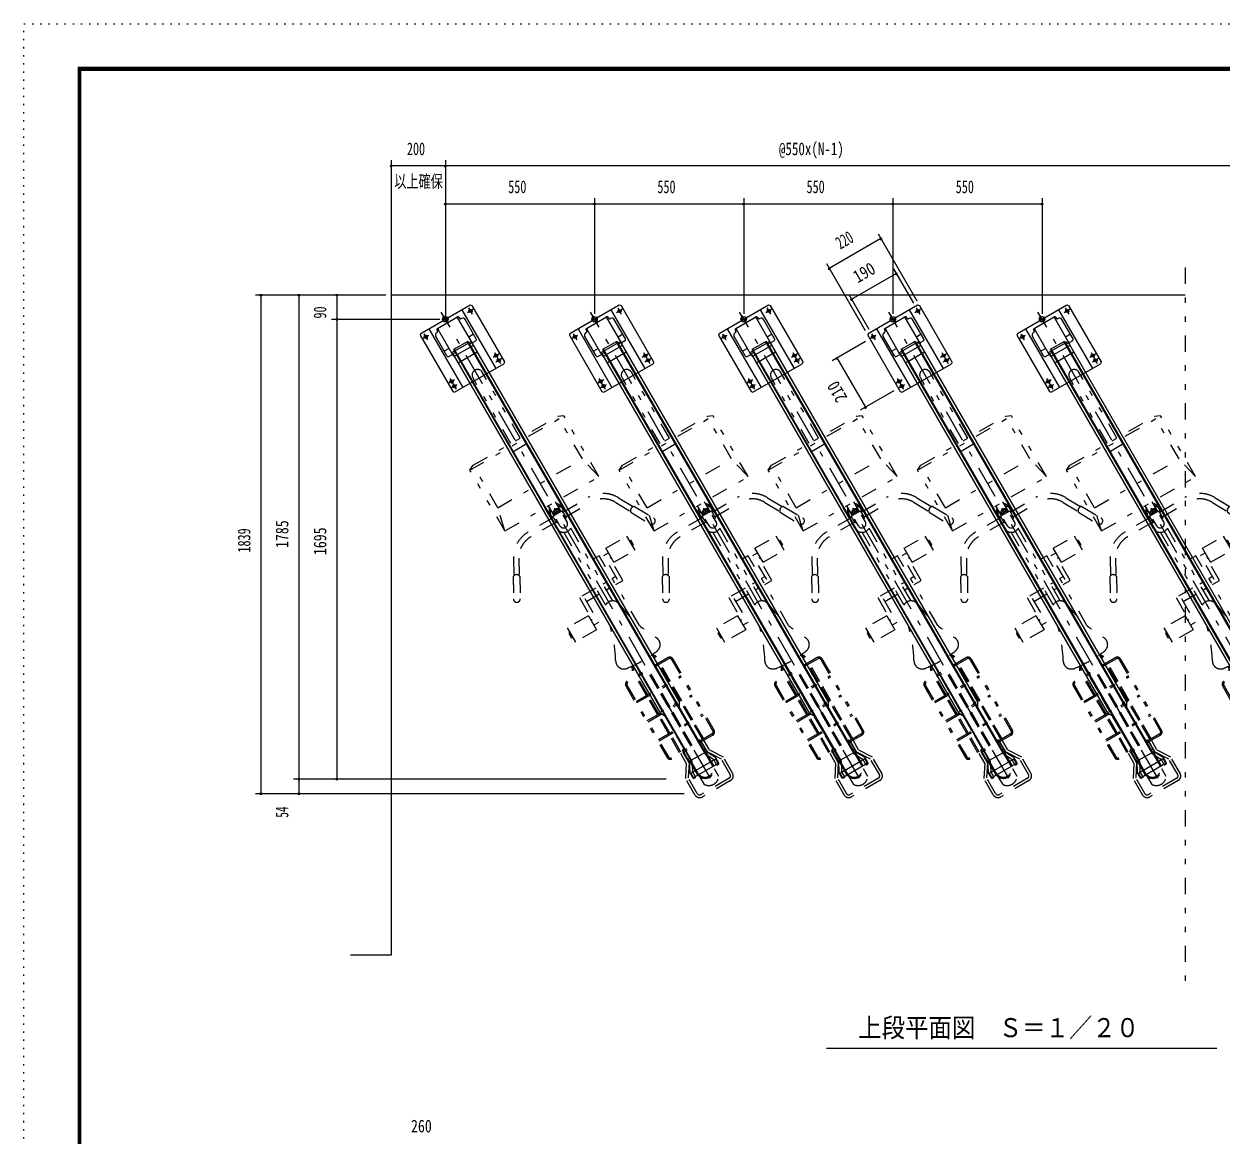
# Model space of a CAD drawing. Units: millimetres, scale not verified. Extents: x -5940 to 5940, y -7282 to 7278.
# Drawn here: x -5940 to -1526, y 3181 to 7278 of the extents above; entities that cross this region are included whole.
import ezdxf
from ezdxf.enums import TextEntityAlignment as Align

# ---------------------------------------------------------------- set-up
doc = ezdxf.new("R2010")
doc.units = ezdxf.units.MM
doc.header["$LTSCALE"] = 10
for name, pattern in [('USER4', [24, 12, -5, 2, -5]), ('USER5', [25, 6, -5, 2, -5, 2, -5]), ('USER6', [3, 0.5, -2.5])]:
    doc.linetypes.add(name, pattern=pattern)
for name, color, linetype, lineweight in [('0-0_0', 7, 'Continuous', 18), ('0-1_0-00', 4, 'Continuous', 18), ('0-2_2ラック-03BODL', 7, 'Continuous', 18), ('0-A_2ラック-D上自転車１', 4, 'USER5', 18), ('0-B_2ラック-F寸法', 3, 'Continuous', 18), ('0-F_F-F_J_ADD', 2, 'Continuous', 18), ('1-0_F-E_J_ADD', 7, 'USER6', 18), ('1-1_3-F', 2, 'USER5', 18)]:
    doc.layers.add(name, color=color, linetype=linetype, lineweight=lineweight)
doc.styles.add('ＭＳ ゴシック', font='')
doc.styles.get('ＭＳ ゴシック').set_extended_font_data('MS Gothic')

# ---------------------------------------------------------------- blocks, each defined once
blk = doc.blocks.new('POINT_3')
at = {"layer": '0-F_F-F_J_ADD'}
for p, q in [((-33.33, 0), (33.33, 0)), ((0, 33.33), (0, -33.33))]:
    blk.add_line(p, q, dxfattribs=at)
blk.add_circle((0, 0), 20, dxfattribs=at)
for points in [[(-20, 0), (0, 0), (0, 20)], [(-19.71, 3.4), (-20, 0), (0, 20)], [(0, 20), (-20, 0), (-20, 0)], [(-18.64, 7.25), (-19.71, 3.4), (0, 20)], [(0, 20), (-19.71, 3.4), (-19.71, 3.4)], [(-16.83, 10.81), (-18.64, 7.25), (0, 20)], [(0, 20), (-18.64, 7.25), (-18.64, 7.25)], [(-14.35, 13.93), (-16.83, 10.81), (0, 20)], [(0, 20), (-16.83, 10.81), (-16.83, 10.81)], [(-11.29, 16.51), (-14.35, 13.93), (0, 20)], [(0, 20), (-14.35, 13.93), (-14.35, 13.93)], [(-7.79, 18.42), (-11.29, 16.51), (0, 20)], [(0, 20), (-11.29, 16.51), (-11.29, 16.51)], [(-3.97, 19.6), (-7.79, 18.42), (0, 20)], [(0, 20), (-7.79, 18.42), (-7.79, 18.42)], [(0, 20), (-3.97, 19.6), (-3.97, 19.6)], [(0, 20), (-3.97, 19.6), (-3.97, 19.6)], [(0, 20), (0, 0), (0, 0)], [(20, 0), (0, 0), (0, -20)], [(0, -20), (0, 0), (0, 0)], [(19.71, -3.4), (20, 0), (0, -20)], [(0, -20), (20, 0), (20, 0)], [(18.64, -7.25), (19.71, -3.4), (0, -20)], [(0, -20), (19.71, -3.4), (19.71, -3.4)], [(16.83, -10.81), (18.64, -7.25), (0, -20)], [(0, -20), (18.64, -7.25), (18.64, -7.25)], [(14.35, -13.93), (16.83, -10.81), (0, -20)], [(0, -20), (16.83, -10.81), (16.83, -10.81)], [(11.29, -16.51), (14.35, -13.93), (0, -20)], [(0, -20), (14.35, -13.93), (14.35, -13.93)], [(7.79, -18.42), (11.29, -16.51), (0, -20)], [(0, -20), (11.29, -16.51), (11.29, -16.51)], [(3.97, -19.6), (7.79, -18.42), (0, -20)], [(0, -20), (7.79, -18.42), (7.79, -18.42)], [(0, -20), (3.97, -19.6), (3.97, -19.6)], [(0, -20), (3.97, -19.6), (3.97, -19.6)]]:
    blk.add_solid(points, dxfattribs=at)
blk = doc.blocks.new('UP-RACK-TOP_5')
at = {"layer": '0-0_0'}
for p, q in [((-105, 0), (-110, -5)), ((-105, 0), (105, 0)), ((-70, 0), (-70, -250)), ((70, 0), (70, -250)), ((105, 0), (110, -5)), ((-110, -5), (-110, -245)), ((-62.5, -120), (-62.5, -37)), ((-47.5, -20), (-47.5, -24)), ((-42.5, -15), (42.5, -15)), ((-42.25, -130), (-42.25, -20)), ((42.25, -130), (42.25, -20)), ((47.5, -20), (47.5, -24)), ((52.5, -27), (50.5, -27)), ((62.5, -120), (62.5, -37)), ((110, -5), (110, -245)), ((-42.25, -100.36), (-62.5, -100.36)), ((-57.5, -125), (-45.25, -125)), ((42.25, -118.93), (-42.25, -118.93)), ((-40.5, -124.24), (-40.5, -1655.41)), ((-40.5, -124.24), (-30.5, -124.24)), ((-30.5, -112), (-30.5, -1862)), ((30.5, -112), (-30.5, -112)), ((-27.5, -112), (-27.5, -1865.5)), ((27.5, -112), (27.5, -1865.5)), ((30.5, -112), (30.5, -1862)), ((40.5, -124.24), (30.5, -124.24)), ((40.5, -124.24), (40.5, -1655.41)), ((62.5, -100.36), (42.25, -100.36)), ((57.5, -125), (45.25, -125)), ((40.5, -164), (-40.5, -164)), ((-37.25, -135), (37.25, -135)), ((-27.5, -140), (-30.5, -140)), ((30.5, -140), (27.5, -140)), ((-110, -245), (-105, -250)), ((-105, -250), (105, -250)), ((110, -245), (105, -250)), ((-31.5, -1671), (-40.5, -1655.41)), ((-31.5, -1671), (-30.5, -1671)), ((31.5, -1671), (30.5, -1671)), ((31.5, -1671), (40.5, -1655.41)), ((-37.5, -1815), (-37.5, -1863.08)), ((-34.5, -1812), (-28.5, -1812)), ((34.5, -1812), (28.5, -1812)), ((37.5, -1815), (37.5, -1863.08)), ((-37.5, -1863.08), (-55, -1897.08)), ((-55, -1921.5), (-55, -1897.08)), ((-27.5, -1865.5), (-44.67, -1898.85)), ((30.5, -1862), (-30.5, -1862)), ((27.5, -1865.5), (44.67, -1898.85)), ((37.5, -1863.08), (55, -1897.08)), ((55, -1921.5), (55, -1897.08)), ((-52.5, -1903.5), (-51.5, -1902.5)), ((-52.5, -1920.5), (-52.5, -1903.5)), ((-51.5, -1921.5), (-52.5, -1920.5)), ((-47, -1924.5), (-52, -1924.5)), ((51.5, -1902.5), (-51.5, -1902.5)), ((51.5, -1921.5), (-51.5, -1921.5)), ((-45, -1922.5), (-45, -1899.5)), ((45, -1922.5), (45, -1899.5)), ((47, -1924.5), (52, -1924.5)), ((52.5, -1903.5), (51.5, -1902.5)), ((52.5, -1920.5), (51.5, -1921.5)), ((52.5, -1920.5), (52.5, -1903.5))]:
    blk.add_line(p, q, dxfattribs=at)
at = {"layer": '0-0_0', "color": 3, "linetype": 'USER4'}
for p, q in [((0, -1954.5), (0, 30)), ((-108, -20), (-82, -20)), ((-95, -7), (-95, -33)), ((108, -20), (82, -20)), ((95, -7), (95, -33)), ((-108, -210), (-82, -210)), ((-95, -197), (-95, -243)), ((108, -210), (82, -210)), ((95, -197), (95, -243)), ((-108, -230), (-82, -230)), ((108, -230), (82, -230)), ((-25, -547.16), (25, -547.16)), ((-34.34, -1651), (-22.61, -1651)), ((34.34, -1651), (22.61, -1651)), ((-34.8, -1822), (-25.59, -1822)), ((-34.8, -1852), (-25.59, -1852)), ((34.8, -1822), (25.59, -1822)), ((34.8, -1852), (25.59, -1852))]:
    blk.add_line(p, q, dxfattribs=at)
at = {"layer": '0-0_0'}
for centre in [(-95, -20), (95, -20), (-95, -210), (95, -210), (-95, -230), (95, -230)]:
    blk.add_circle(centre, 6, dxfattribs=at)
for centre, radius, start, end in [((-52.5, -37), 10, 90, 180), ((-50.5, -24), 3, 270, 0), ((-42.5, -20), 5, 90, 180), ((-37.25, -20), 5, 90, 180), ((37.25, -20), 5, 0, 90), ((42.5, -20), 5, 0, 90), ((50.5, -24), 3, 180, 270), ((52.5, -37), 10, 0, 90), ((-57.5, -120), 5, 180, 270), ((-45.25, -128), 3, 0, 90), ((-37.25, -130), 5, 180, 270), ((37.25, -130), 5, 270, 0), ((45.25, -128), 3, 90, 180), ((57.5, -120), 5, 270, 0), ((-34.5, -1815), 3, 90, 180), ((-28.5, -1813), 1, 0, 90), ((28.5, -1813), 1, 90, 180), ((34.5, -1815), 3, 0, 90), ((-52, -1897.8), 3, 152.765, 180), ((-40.5, -1862.35), 3, 332.765, 0), ((-30.5, -1864.77), 3, 332.765, 0), ((30.5, -1864.77), 3, 180, 207.235), ((40.5, -1862.35), 3, 180, 207.235), ((52, -1897.8), 3, 0, 27.235), ((-52, -1921.5), 3, 180, 270), ((-47, -1922.5), 2, 270, 0), ((-42, -1900.23), 3, 152.765, 180), ((42, -1900.23), 3, 0, 27.235), ((47, -1922.5), 2, 180, 270), ((52, -1921.5), 3, 270, 0)]:
    blk.add_arc(centre, radius, start, end, dxfattribs=at)
at = {"layer": '0-0_0', "xscale": 0.5, "yscale": 0.5}
blk.add_blockref('POINT_3', (0, 0), dxfattribs=at)
blk = doc.blocks.new('UP-CYC-TOP_0')
at = {"layer": '0-A_2ラック-D上自転車１'}
for p, q in [((-20, 1481.48), (-20, 1761.86)), ((20, 1481.48), (20, 1761.86)), ((-200, 1471.84), (-180, 1481.48)), ((-200, 1471.84), (200, 1471.84)), ((-200, 1213.27), (-200, 1471.84)), ((180, 1300.04), (180, 1481.48)), ((200, 1471.84), (180, 1481.48)), ((200, 1213.27), (200, 1471.84)), ((-180, 1300.04), (180, 1300.04)), ((200, 1213.27), (180, 1300.04)), ((-200, 1213.27), (200, 1213.27)), ((-30, 1166.66), (-30, 1213.27)), ((-15, 1171.66), (-15, 1213.27)), ((15, 1171.66), (15, 1213.27)), ((30, 1166.66), (30, 1213.27)), ((-20, 1166.66), (-127.4, 1166.66)), ((-25, 1177.23), (-25, 1186.51)), ((-20, 1171.66), (20, 1171.66)), ((-20, 1141.66), (-20, 1171.66)), ((-15, 1127.89), (-15, 1156.66)), ((15, 1127.89), (15, 1156.66)), ((20, 1141.66), (20, 1171.66)), ((20, 1166.66), (127.4, 1166.66)), ((25, 1177.23), (25, 1186.51)), ((-223.6, 1110.01), (-254.7, 1053.93)), ((-20, 1146.66), (-127.4, 1146.66)), ((-30, 1126.46), (-30, 1146.66)), ((-15, 1141.66), (-20, 1141.66)), ((15, 1141.66), (20, 1141.66)), ((20, 1146.66), (127.4, 1146.66)), ((30, 1126.46), (30, 1146.66)), ((223.6, 1110.01), (254.7, 1053.93)), ((-206.11, 1100.31), (-237.21, 1044.23)), ((-15, 791.3), (-15, 1100.48)), ((15, 791.3), (15, 1100.48)), ((206.11, 1100.31), (237.21, 1044.23)), ((-258.35, 1052.5), (-298.43, 980.22)), ((-236.48, 1040.37), (-276.57, 968.09)), ((236.48, 1040.37), (276.57, 968.09)), ((258.35, 1052.5), (298.43, 980.22)), ((180, 912.12), (180, 972.12)), ((55, 960.32), (30, 960.32)), ((30, 767.24), (30, 960.32)), ((55, 663.63), (55, 960.32)), ((70, 952.12), (90, 952.12)), ((70, 850.32), (70, 952.12)), ((85, 932.12), (90, 932.12)), ((180, 952.12), (185, 952.12)), ((180, 932.12), (185, 932.12)), ((185, 932.12), (185, 952.12)), ((90, 912.12), (180, 912.12)), ((-70, 850.32), (-70, 748.53)), ((30, 862.82), (15, 862.82)), ((70, 862.82), (55, 862.82)), ((-70, 837.82), (-15, 837.82)), ((15, 837.82), (30, 837.82)), ((-90, 788.52), (-90, 728.53)), ((-85, 768.53), (-90, 768.53)), ((-180, 748.53), (-185, 748.53)), ((-90, 728.53), (-180, 728.53)), ((-70, 748.53), (-90, 748.53)), ((-46.25, 530.24), (-37.54, 546.74)), ((-46.25, 426.57), (-46.25, 530.24)), ((-30, 507.82), (-30, 546.22)), ((30, 507.82), (30, 546.22)), ((46.25, 530.24), (37.54, 546.74)), ((46.25, 426.57), (46.25, 530.24)), ((-100, 495.32), (-100, 190.32)), ((-95, 495.32), (-95, 190.32)), ((87.5, 507.82), (-87.5, 507.82)), ((87.5, 502.82), (-87.5, 502.82)), ((-30, 426.57), (-30, 502.82)), ((-2.5, 426.57), (-2.5, 502.82)), ((2.5, 426.57), (2.5, 502.82)), ((30, 426.57), (30, 502.82)), ((95, 495.32), (95, 190.32)), ((100, 495.32), (100, 190.32)), ((-95, 426.57), (95, 426.57)), ((-95, 421.57), (95, 421.57)), ((-51.25, 345.32), (-51.25, 421.57)), ((-46.25, 345.32), (-46.25, 421.57)), ((-30, 345.32), (-30, 421.57)), ((-2.5, 345.32), (-2.5, 421.57)), ((2.5, 345.32), (2.5, 421.57)), ((30, 345.32), (30, 421.57)), ((46.25, 345.32), (46.25, 421.57)), ((51.25, 345.32), (51.25, 421.57)), ((-95, 345.32), (95, 345.32)), ((-95, 340.32), (95, 340.32)), ((-51.25, 264.07), (-51.25, 340.32)), ((-46.25, 264.07), (-46.25, 340.32)), ((-30, 264.07), (-30, 340.32)), ((-2.5, 264.07), (-2.5, 340.32)), ((2.5, 264.07), (2.5, 340.32)), ((30, 264.07), (30, 340.32)), ((46.25, 264.07), (46.25, 340.32)), ((51.25, 264.07), (51.25, 340.32)), ((-95, 264.07), (95, 264.07)), ((-95, 259.07), (95, 259.07)), ((-51.25, 182.82), (-51.25, 259.07)), ((-46.25, 182.82), (-46.25, 259.07)), ((-30, 182.82), (-30, 259.07)), ((-2.5, 182.82), (-2.5, 259.07)), ((2.5, 182.82), (2.5, 259.07)), ((30, 182.82), (30, 259.07)), ((46.25, 182.82), (46.25, 259.07)), ((51.25, 182.82), (51.25, 259.07)), ((87.5, 182.82), (-87.5, 182.82)), ((87.5, 177.82), (-87.5, 177.82)), ((-49, 137.42), (-49, 177.82)), ((-39, 134.46), (-39, 177.82)), ((-34, 79.49), (-34, 177.82)), ((-30, 79.62), (-30, 177.82)), ((30, 79.62), (30, 177.82)), ((34, 79.49), (34, 177.82)), ((39, 134.46), (39, 177.82)), ((49, 137.42), (49, 177.82)), ((-49, 137.42), (-80, 89.69)), ((-39, 134.46), (-70, 86.73)), ((39, 134.46), (70, 86.73)), ((49, 137.42), (80, 89.69)), ((-80, 20), (-80, 89.69)), ((80, 20), (80, 89.69)), ((-70, 20), (-70, 86.73)), ((-30, 35.12), (-30, 67.27)), ((30, 35.12), (30, 67.27)), ((70, 20), (70, 86.73)), ((60, 10), (-60, 10)), ((60, 0), (-60, 0))]:
    blk.add_line(p, q, dxfattribs=at)
for points in [[(-200, 1213.27), (-180, 1300.04), (-180, 1481.48), (180, 1481.48)], [(90, 912.12), (90, 972.12), (180, 972.12)], [(55, 837.82), (85, 837.82), (85, 942.12)], [(-15, 862.82), (-85, 862.82), (-85, 758.53)], [(-180, 768.53), (-185, 768.53), (-185, 748.53)], [(-90, 788.52), (-180, 788.52), (-180, 728.53)], [(-51.25, 426.57), (-51.25, 531.48), (-42.97, 547.17)], [(51.25, 426.57), (51.25, 531.48), (42.97, 547.17)]]:
    blk.add_lwpolyline(points, dxfattribs=at)
for centre, radius, start, end in [((0, 1761.86), 20, 0, 180), ((0, 1184.66), 25.07, 126.75249, 175.75458), ((0, 1175.37), 25.07, 126.75249, 175.75458), ((0, 1184.66), 25.07, 4.24542, 53.24751), ((0, 1175.37), 25.07, 4.24542, 53.24751), ((-127.4, 1056.66), 110, 90, 150.9888), ((0, 1179.08), 25.07, 184.24712, 209.71584), ((0, 1174.26), 15.04, 4.25383, 175.74617), ((0, 1170.54), 15.04, 4.25383, 175.74617), ((0, 1167.4), 12, 20.76015, 159.23985), ((0, 1164.62), 12, 35.90829, 144.09171), ((0, 1179.08), 25.07, 330.28416, 355.75288), ((127.4, 1056.66), 110, 29.0112, 90), ((-127.4, 1056.66), 90, 90, 150.9888), ((0, 1126.46), 30, 180, 0), ((0, 1127.89), 15, 180, 0), ((127.4, 1056.66), 90, 29.0112, 90), ((-251.2, 1039.61), 14.73, 2.96272, 119.01704), ((251.2, 1039.61), 14.73, 60.98296, 177.03728), ((-287.5, 974.16), 12.5, 150.98737, 330.98737), ((287.5, 974.16), 12.5, 209.01263, 29.01263), ((0, 765.32), 30, 7.23254, 172.76746), ((-525.78, 832.04), 500, 331.50226, 352.76733), ((525.78, 832.04), 500, 187.23267, 208.49774), ((-60, 579.17), 30, 151.50269, 262.66589), ((60, 579.17), 30, 277.33411, 28.49731), ((0, 1045.32), 500, 262.66566, 277.33434), ((-87.5, 495.32), 12.5, 90, 180), ((-87.5, 495.32), 7.5, 90, 180), ((87.5, 495.32), 12.5, 0, 90), ((87.5, 495.32), 7.5, 0, 90), ((-87.5, 190.32), 12.5, 180, 270), ((-87.5, 190.32), 7.5, 180, 270), ((87.5, 190.32), 7.5, 270, 0), ((87.5, 190.32), 12.5, 270, 0), ((0, 83.86), 34.28, 187.32401, 352.67599), ((0, 83.86), 30.28, 187.54919, 352.45081), ((-60, 20), 20, 180, 270), ((-60, 20), 10, 180, 270), ((0, 55.98), 36.54, 214.81581, 325.18419), ((60, 20), 10, 270, 0), ((60, 20), 20, 270, 0)]:
    blk.add_arc(centre, radius, start, end, dxfattribs=at)

msp = doc.modelspace()

# ---------------------------------------------------------------- linework, layer by layer
at = {"layer": '0-1_0-00', "color": 5}
for points in [[(5740, 7117.92), (-5740, 7117.92), (-5740, -922.08), (5740, -922.08)], [(5739, 7116.92), (5739, -921.08), (-5739, -921.08), (-5739, 7116.92)], [(5738, 7115.92), (5738, -920.08), (-5738, -920.08), (-5738, 7115.92)], [(5737, 7114.92), (5737, -919.08), (-5737, -919.08), (-5737, 7114.92)], [(5736, 7113.92), (5736, -918.08), (-5736, -918.08), (-5736, 7113.92)], [(5735, 7112.92), (5735, -917.08), (-5735, -917.08), (-5735, 7112.92)], [(5734, 7111.92), (5734, -916.08), (-5734, -916.08), (-5734, 7111.92)], [(5733, 7110.92), (5733, -915.08), (-5733, -915.08), (-5733, 7110.92)], [(5732, 7109.92), (5732, -914.08), (-5732, -914.08), (-5732, 7109.92)], [(5731, 7108.92), (5731, -913.08), (-5731, -913.08), (-5731, 7108.92)], [(5730, 7107.92), (5730, -912.08), (-5730, -912.08), (-5730, 7107.92)]]:
    msp.add_lwpolyline(points, close=True, dxfattribs=at)
at = {"layer": '0-2_2ラック-03BODL'}
for p, q in [((-4586.21, 6279.26), (-1659.08, 6279.26)), ((-4586.21, 6279.26), (-4586.21, 3844.46)), ((-4586.21, 3844.46), (-4736.21, 3844.46))]:
    msp.add_line(p, q, dxfattribs=at)
at = {"layer": '0-B_2ラック-F寸法'}
for p, q in [((-4582.21, 6755.22), (-4590.21, 6755.22)), ((-4586.21, 6775.22), (-4586.21, 6259.26)), ((-4386.21, 6755.22), (-4586.21, 6755.22)), ((-4382.21, 6755.22), (-4390.21, 6755.22)), ((-4386.21, 6775.22), (-4386.21, 6189.26)), ((-1336.21, 6755.22), (-4386.21, 6755.22)), ((-3836.21, 6635.22), (-3836.21, 6209.26)), ((-3286.21, 6635.22), (-3286.21, 6209.26)), ((-2736.21, 6635.22), (-2736.21, 6209.26)), ((-2186.21, 6635.22), (-2186.21, 6209.26)), ((-4382.21, 6615.22), (-4390.21, 6615.22)), ((-4386.21, 6615.22), (-3836.21, 6615.22)), ((-3832.21, 6615.22), (-3840.21, 6615.22)), ((-3836.21, 6615.22), (-3286.21, 6615.22)), ((-3282.21, 6615.22), (-3290.21, 6615.22)), ((-3286.21, 6615.22), (-2736.21, 6615.22)), ((-2732.21, 6615.22), (-2740.21, 6615.22)), ((-2736.21, 6615.22), (-2186.21, 6615.22)), ((-2182.21, 6615.22), (-2190.21, 6615.22)), ((-2790.94, 6504.07), (-2648.44, 6257.25)), ((-2780.94, 6486.75), (-2971.47, 6376.75)), ((-2777.18, 6488.12), (-2784.7, 6485.38)), ((-2981.47, 6394.07), (-2838.97, 6147.25)), ((-2967.71, 6378.12), (-2975.23, 6375.38)), ((-2888.48, 6263.01), (-2723.93, 6358.01)), ((-2733.93, 6375.33), (-2660.43, 6248.02)), ((-2720.17, 6359.37), (-2727.69, 6356.64)), ((-5086.21, 6279.26), (-4606.21, 6279.26)), ((-5062.21, 6279.26), (-5070.21, 6279.26)), ((-5066.21, 6279.26), (-5066.21, 4440.27)), ((-4922.21, 6279.26), (-4930.21, 6279.26)), ((-4926.21, 6279.26), (-4926.21, 4494.27)), ((-4782.21, 6279.26), (-4790.21, 6279.26)), ((-4786.21, 6279.26), (-4786.21, 6229.26)), ((-2898.48, 6280.33), (-2824.98, 6153.02)), ((-4786.21, 6229.26), (-4786.21, 4494.26)), ((-2884.72, 6264.37), (-2892.24, 6261.64)), ((-4806.21, 6189.26), (-4406.21, 6189.26)), ((-4782.21, 6189.26), (-4790.21, 6189.26)), ((-2960.03, 6036.94), (-2837.06, 6107.94)), ((-2938.95, 6048.31), (-2946.47, 6045.57)), ((-2942.71, 6046.94), (-2837.71, 5865.08)), ((-2855.03, 5855.08), (-2732.06, 5926.08)), ((-2833.95, 5866.44), (-2841.47, 5863.71)), ((-4946.21, 4494.27), (-4356.21, 4494.27)), ((-4922.21, 4494.27), (-4930.21, 4494.27)), ((-4926.21, 4494.27), (-4926.21, 4440.27)), ((-4806.21, 4494.26), (-3572.26, 4494.26)), ((-4782.21, 4494.26), (-4790.21, 4494.26)), ((-5086.21, 4440.27), (-3506.15, 4440.27)), ((-5062.21, 4440.27), (-5070.21, 4440.27)), ((-4922.21, 4440.27), (-4930.21, 4440.27)), ((-2981.21, 3500.84), (-1541.21, 3500.84))]:
    msp.add_line(p, q, dxfattribs=at)
for centre, start, end in [((-4586.21, 6755.22), 180, 0), ((-4386.21, 6755.22), 180, 0), ((-4386.21, 6615.22), 180, 0), ((-3836.21, 6615.22), 180, 0), ((-3286.21, 6615.22), 180, 0), ((-2736.21, 6615.22), 180, 0), ((-2186.21, 6615.22), 180, 0), ((-2780.94, 6486.75), 200, 20), ((-2971.47, 6376.75), 200, 20), ((-2723.93, 6358.01), 200, 20), ((-5066.21, 6279.26), 180, 0), ((-4926.21, 6279.26), 180, 0), ((-4786.21, 6279.26), 180, 0), ((-2888.48, 6263.01), 200, 20), ((-4786.21, 6189.26), 180, 0), ((-2942.71, 6046.94), 200, 20), ((-2837.71, 5865.08), 200, 20), ((-4926.21, 4494.27), 180, 0), ((-4786.21, 4494.26), 180, 0), ((-5066.21, 4440.27), 180, 0), ((-4926.21, 4440.27), 180, 0)]:
    msp.add_arc(centre, 4, start, end, dxfattribs=at)
at = {"layer": '1-0_F-E_J_ADD', "color": 5}
msp.add_lwpolyline([(5940, 7277.92), (5940, -1122.08), (-5940, -1122.08), (-5940, 7277.92)], close=True, dxfattribs=at)
at = {"layer": '1-1_3-F'}
msp.add_line((-1659.08, 6379.26), (-1659.08, 3714.46), dxfattribs=at)

# ---------------------------------------------------------------- block references
at = {"layer": '0-A_2ラック-D上自転車１', "rotation": 30}
for name, p in [('UP-RACK-TOP_5', (-4386.21, 6189.26)), ('UP-RACK-TOP_5', (-3836.21, 6189.26)), ('UP-RACK-TOP_5', (-3286.21, 6189.26)), ('UP-RACK-TOP_5', (-2736.21, 6189.26)), ('UP-RACK-TOP_5', (-2186.21, 6189.26)), ('UP-CYC-TOP_0', (-3386.64, 4457.96)), ('UP-CYC-TOP_0', (-2836.64, 4457.96)), ('UP-CYC-TOP_0', (-2286.64, 4457.96)), ('UP-CYC-TOP_0', (-1736.64, 4457.96)), ('UP-CYC-TOP_0', (-1186.64, 4457.96))]:
    msp.add_blockref(name, p, dxfattribs=at)

# ---------------------------------------------------------------- texts
at = {"layer": '0-B_2ラック-F寸法', "color": 7, "style": 'ＭＳ ゴシック'}
for s, height, width, p in [('@550x(N-1)', 46.89, 0.75, (-3156.38, 6780.02)), ('200', 46.89, 0.7, (-4527.93, 6780.02)), ('以上確保', 46.89, 0.7, (-4574.68, 6660.02)), ('550', 46.89, 0.7, (-4154.46, 6640.02)), ('550', 46.89, 0.7, (-3604.46, 6640.02)), ('550', 46.89, 0.7, (-3054.46, 6640.02)), ('550', 46.89, 0.7, (-2504.46, 6640.02)), ('上段平面図\u3000Ｓ＝１／２０', 70.33, 0.9, (-2864.03, 3520.84)), ('260', 46.89, 0.8, (-4512.86, 3176.75))]:
    msp.add_text(s, height=height, dxfattribs=dict(at, width=width)).set_placement(p, align=Align.BOTTOM_LEFT)
for s, rotation, width, p in [('220', 30, 0.65, (-2923.29, 6433.2)), ('190', 30, 0.85, (-2858.73, 6308.81)), ('90', 90, 0.7, (-4811.01, 6191.7)), ('210', 120, 0.8, (-2890.53, 5906.96)), ('1785', 90, 0.8, (-4951.01, 5345.66)), ('1839', 90, 0.7, (-5091.01, 5328.79)), ('1695', 90, 0.8, (-4811.01, 5319.49)), ('54', 90, 0.65, (-4951.01, 4351.12))]:
    msp.add_text(s, height=46.89, rotation=rotation, dxfattribs=dict(at, width=width)).set_placement(p, align=Align.BOTTOM_LEFT)

doc.saveas('drawing.dxf')
